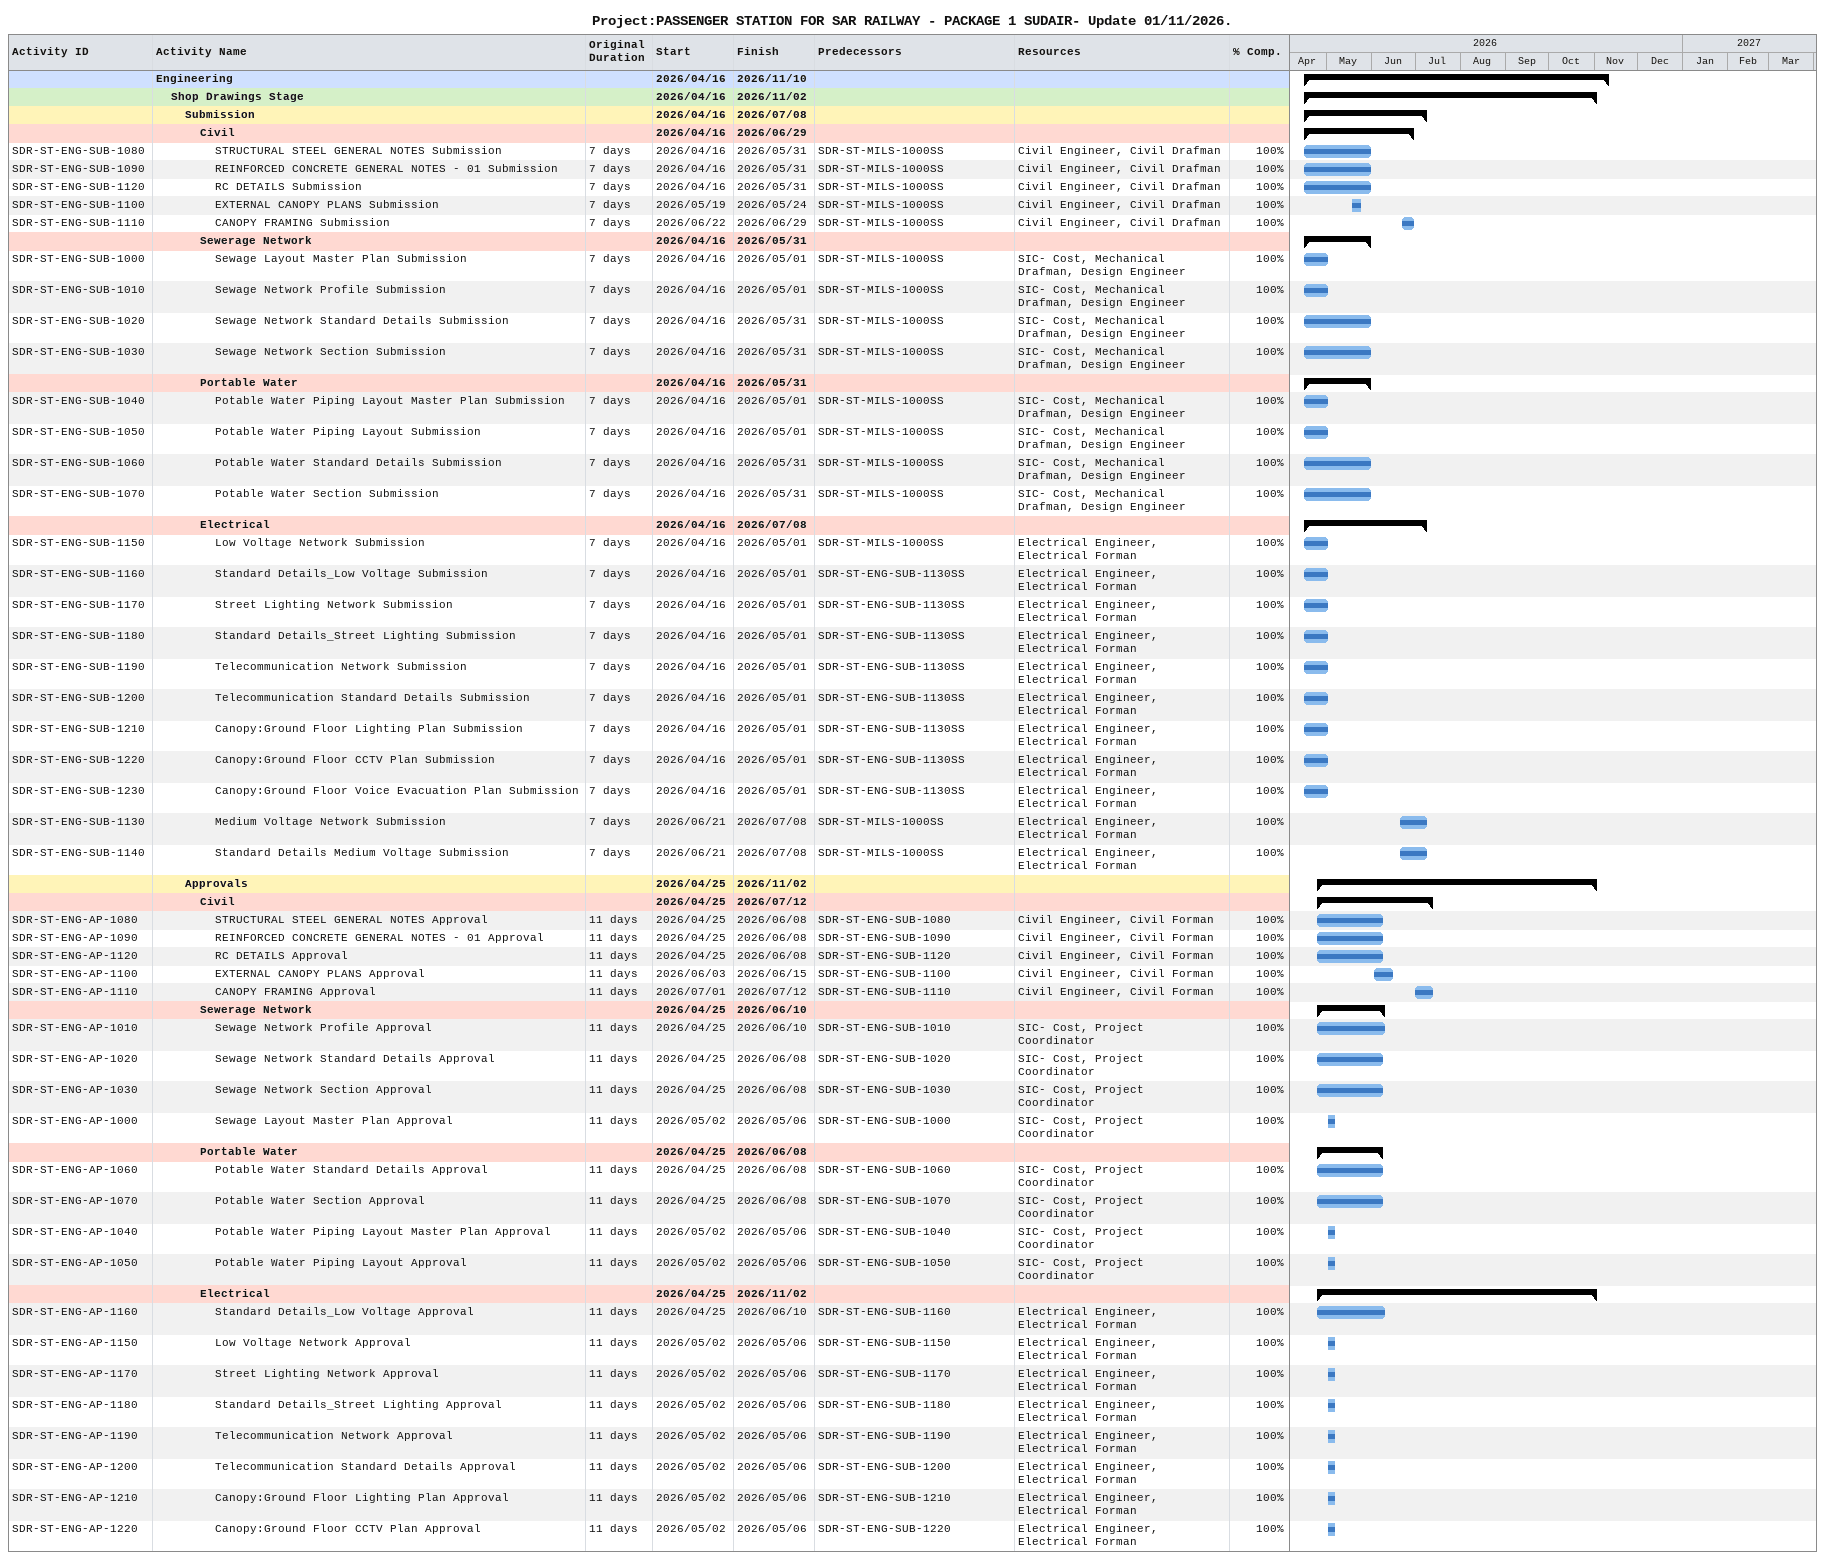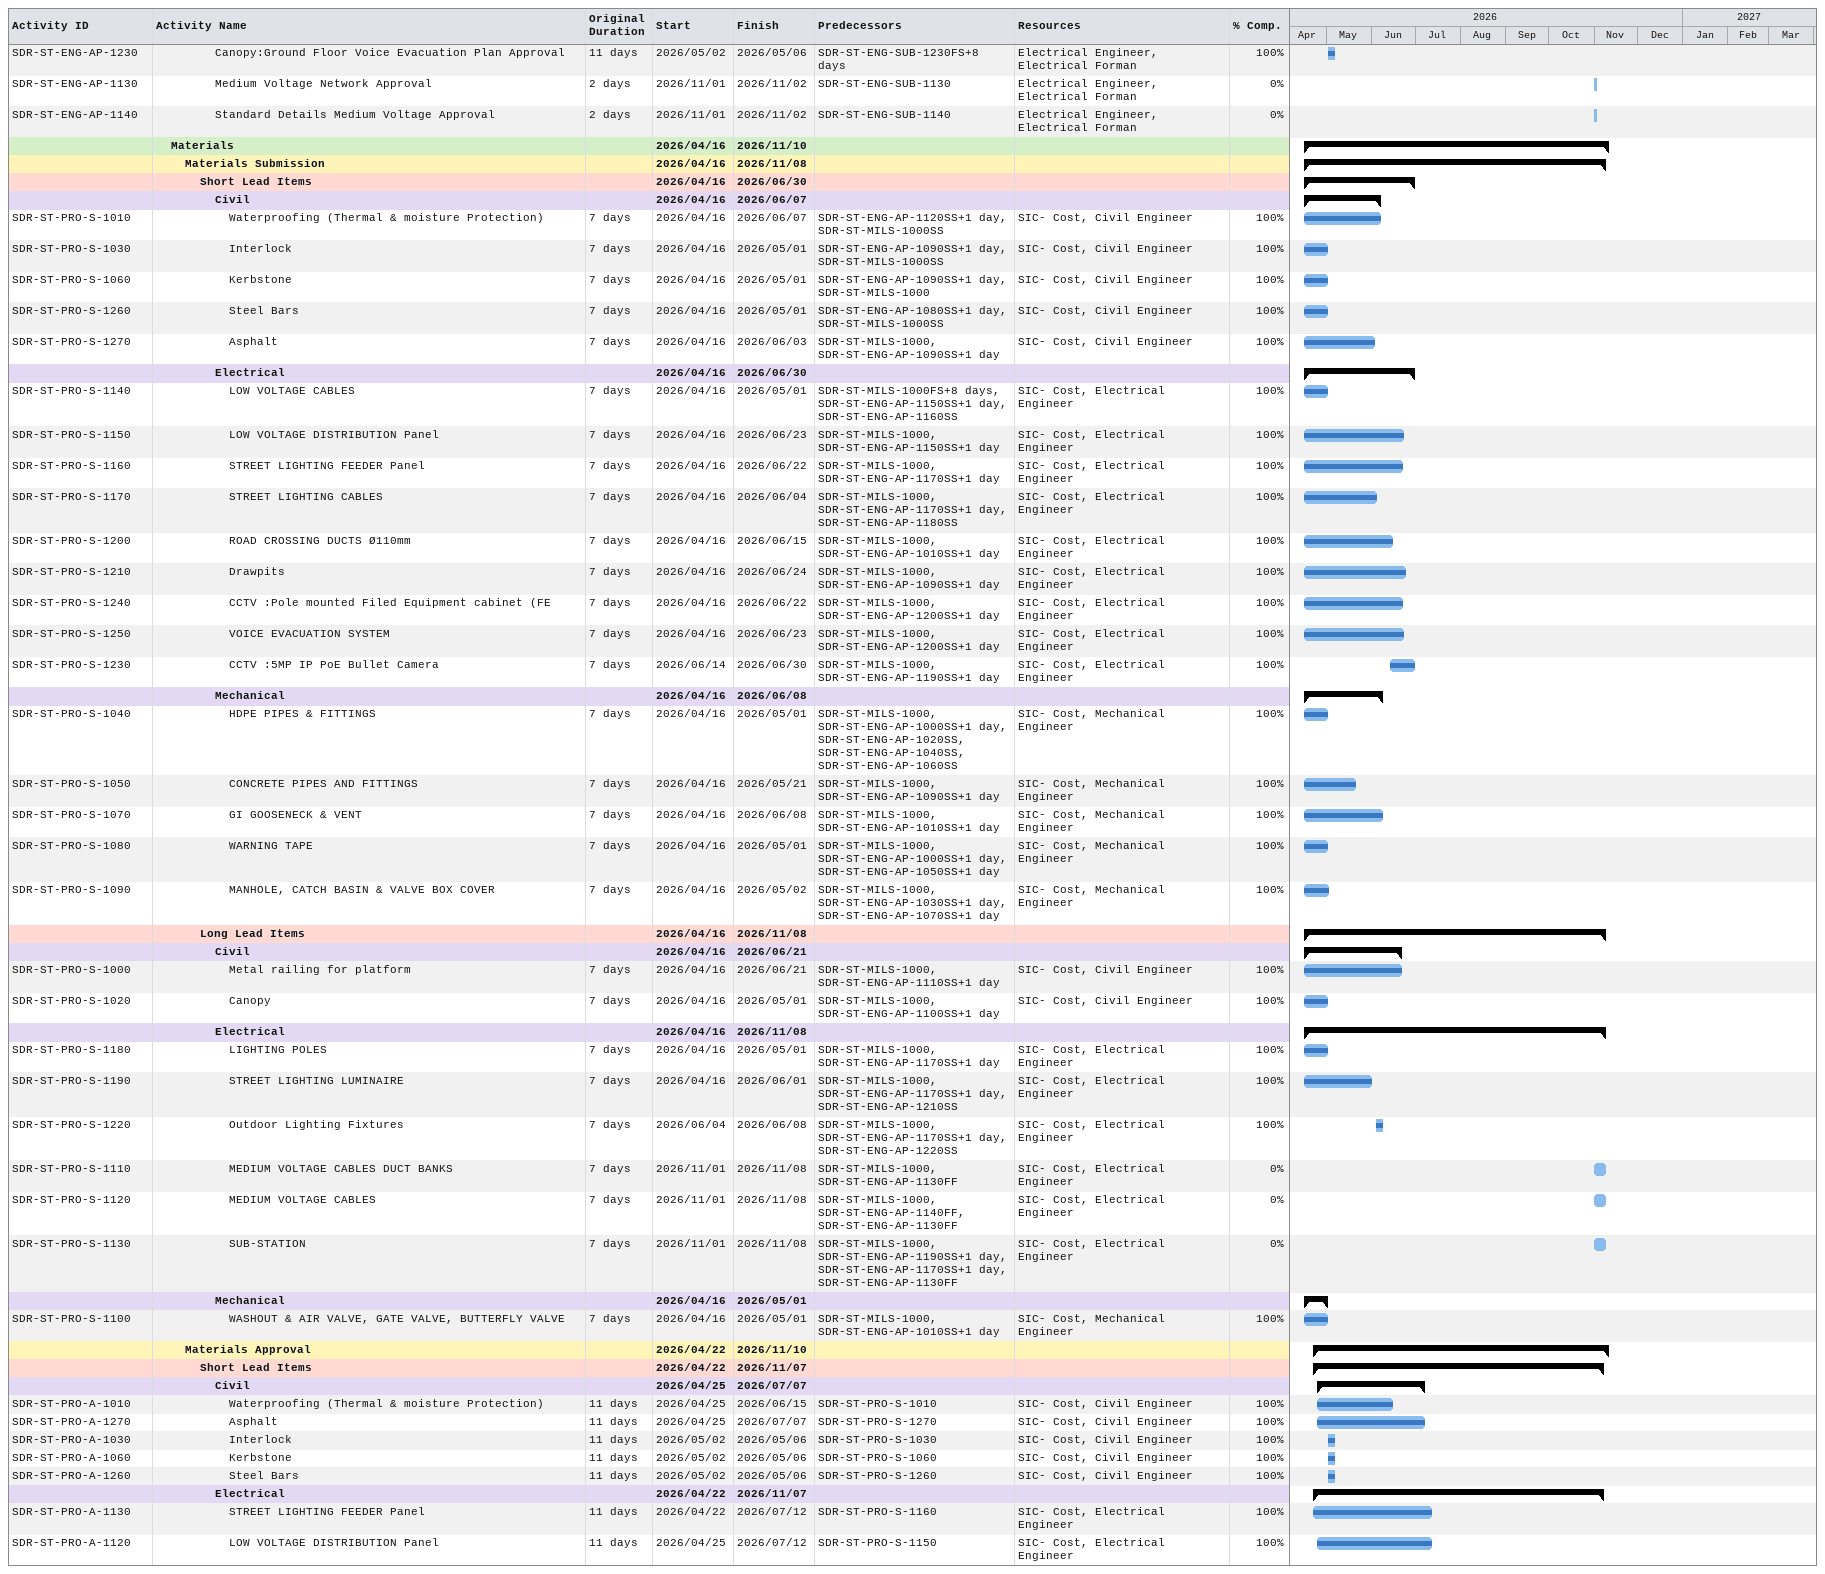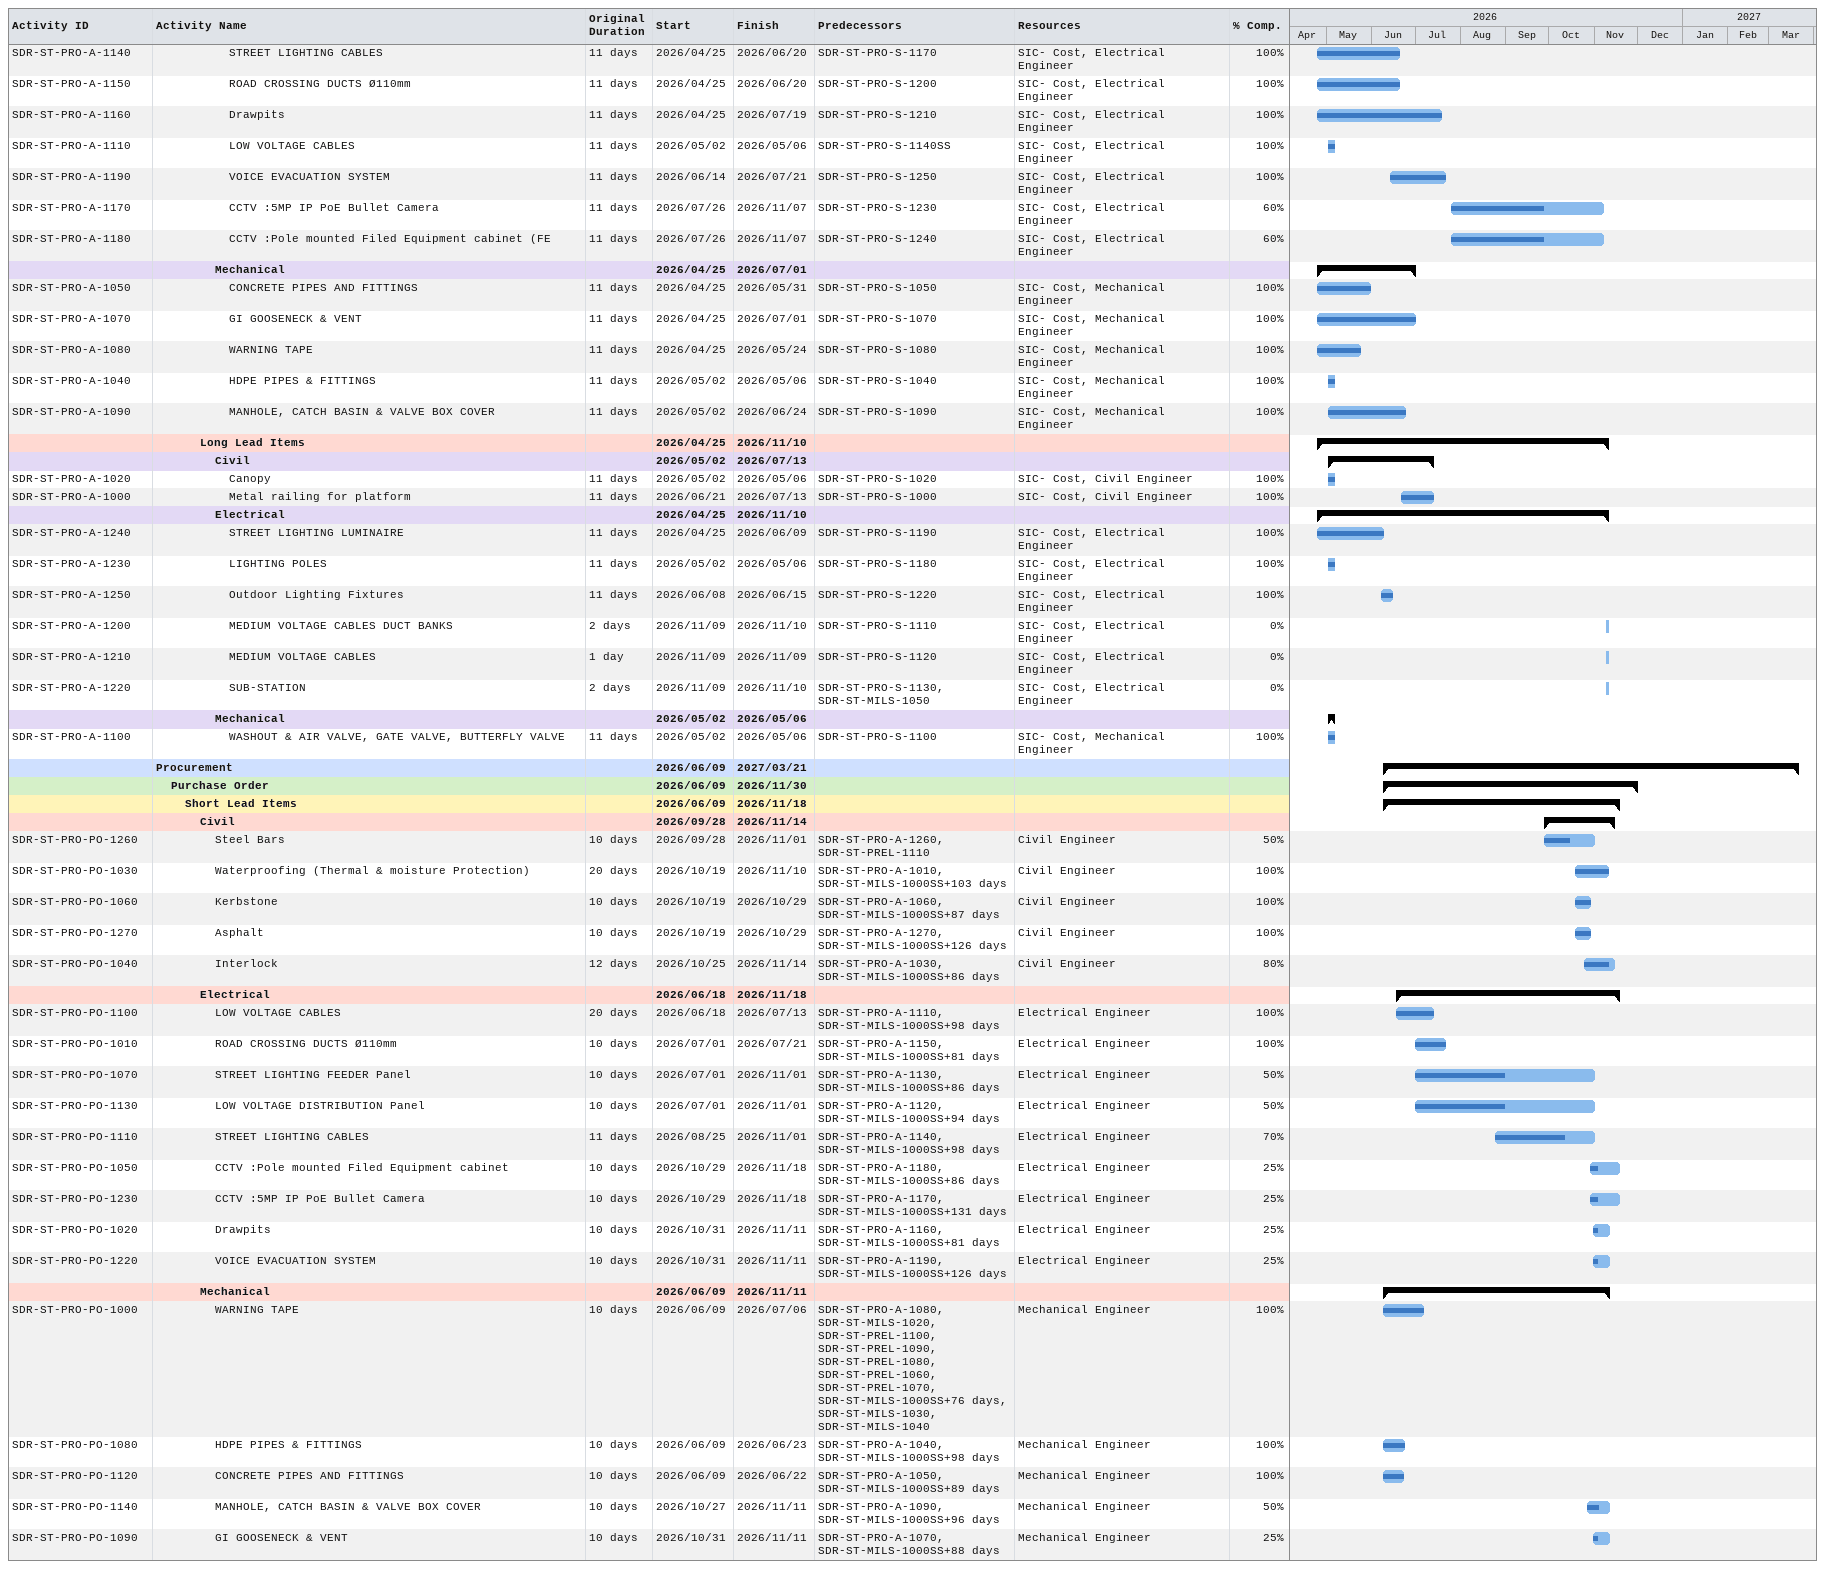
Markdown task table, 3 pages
Project:PASSENGER STATION FOR SAR RAILWAY - PACKAGE 1 SUDAIR- Update 01/11/2026.

| ID | Level | Task | Original duration | Start | Finish | Predecessors | Resources | % complete |
|---|---|---|---|---|---|---|---|---|
|  | 1 | **Engineering** |  | 2026-04-16 | 2026-11-10 |  |  |  |
|  | 2 | **Shop Drawings Stage** |  | 2026-04-16 | 2026-11-02 |  |  |  |
|  | 3 | **Submission** |  | 2026-04-16 | 2026-07-08 |  |  |  |
|  | 4 | **Civil** |  | 2026-04-16 | 2026-06-29 |  |  |  |
| SDR-ST-ENG-SUB-1080 | 5 | STRUCTURAL STEEL GENERAL NOTES Submission | 7d | 2026-04-16 | 2026-05-31 | SDR-ST-MILS-1000SS | Civil Engineer, Civil Drafman | 100 |
| SDR-ST-ENG-SUB-1090 | 5 | REINFORCED CONCRETE GENERAL NOTES - 01 Submission | 7d | 2026-04-16 | 2026-05-31 | SDR-ST-MILS-1000SS | Civil Engineer, Civil Drafman | 100 |
| SDR-ST-ENG-SUB-1120 | 5 | RC DETAILS Submission | 7d | 2026-04-16 | 2026-05-31 | SDR-ST-MILS-1000SS | Civil Engineer, Civil Drafman | 100 |
| SDR-ST-ENG-SUB-1100 | 5 | EXTERNAL CANOPY PLANS Submission | 7d | 2026-05-19 | 2026-05-24 | SDR-ST-MILS-1000SS | Civil Engineer, Civil Drafman | 100 |
| SDR-ST-ENG-SUB-1110 | 5 | CANOPY FRAMING Submission | 7d | 2026-06-22 | 2026-06-29 | SDR-ST-MILS-1000SS | Civil Engineer, Civil Drafman | 100 |
|  | 4 | **Sewerage Network** |  | 2026-04-16 | 2026-05-31 |  |  |  |
| SDR-ST-ENG-SUB-1000 | 5 | Sewage Layout Master Plan Submission | 7d | 2026-04-16 | 2026-05-01 | SDR-ST-MILS-1000SS | SIC- Cost, Mechanical Drafman, Design Engineer | 100 |
| SDR-ST-ENG-SUB-1010 | 5 | Sewage Network Profile Submission | 7d | 2026-04-16 | 2026-05-01 | SDR-ST-MILS-1000SS | SIC- Cost, Mechanical Drafman, Design Engineer | 100 |
| SDR-ST-ENG-SUB-1020 | 5 | Sewage Network Standard Details Submission | 7d | 2026-04-16 | 2026-05-31 | SDR-ST-MILS-1000SS | SIC- Cost, Mechanical Drafman, Design Engineer | 100 |
| SDR-ST-ENG-SUB-1030 | 5 | Sewage Network Section Submission | 7d | 2026-04-16 | 2026-05-31 | SDR-ST-MILS-1000SS | SIC- Cost, Mechanical Drafman, Design Engineer | 100 |
|  | 4 | **Portable Water** |  | 2026-04-16 | 2026-05-31 |  |  |  |
| SDR-ST-ENG-SUB-1040 | 5 | Potable Water Piping Layout Master Plan Submission | 7d | 2026-04-16 | 2026-05-01 | SDR-ST-MILS-1000SS | SIC- Cost, Mechanical Drafman, Design Engineer | 100 |
| SDR-ST-ENG-SUB-1050 | 5 | Potable Water Piping Layout Submission | 7d | 2026-04-16 | 2026-05-01 | SDR-ST-MILS-1000SS | SIC- Cost, Mechanical Drafman, Design Engineer | 100 |
| SDR-ST-ENG-SUB-1060 | 5 | Potable Water Standard Details Submission | 7d | 2026-04-16 | 2026-05-31 | SDR-ST-MILS-1000SS | SIC- Cost, Mechanical Drafman, Design Engineer | 100 |
| SDR-ST-ENG-SUB-1070 | 5 | Potable Water Section Submission | 7d | 2026-04-16 | 2026-05-31 | SDR-ST-MILS-1000SS | SIC- Cost, Mechanical Drafman, Design Engineer | 100 |
|  | 4 | **Electrical** |  | 2026-04-16 | 2026-07-08 |  |  |  |
| SDR-ST-ENG-SUB-1150 | 5 | Low Voltage Network Submission | 7d | 2026-04-16 | 2026-05-01 | SDR-ST-MILS-1000SS | Electrical Engineer, Electrical Forman | 100 |
| SDR-ST-ENG-SUB-1160 | 5 | Standard Details_Low Voltage Submission | 7d | 2026-04-16 | 2026-05-01 | SDR-ST-ENG-SUB-1130SS | Electrical Engineer, Electrical Forman | 100 |
| SDR-ST-ENG-SUB-1170 | 5 | Street Lighting Network Submission | 7d | 2026-04-16 | 2026-05-01 | SDR-ST-ENG-SUB-1130SS | Electrical Engineer, Electrical Forman | 100 |
| SDR-ST-ENG-SUB-1180 | 5 | Standard Details_Street Lighting Submission | 7d | 2026-04-16 | 2026-05-01 | SDR-ST-ENG-SUB-1130SS | Electrical Engineer, Electrical Forman | 100 |
| SDR-ST-ENG-SUB-1190 | 5 | Telecommunication Network Submission | 7d | 2026-04-16 | 2026-05-01 | SDR-ST-ENG-SUB-1130SS | Electrical Engineer, Electrical Forman | 100 |
| SDR-ST-ENG-SUB-1200 | 5 | Telecommunication Standard Details Submission | 7d | 2026-04-16 | 2026-05-01 | SDR-ST-ENG-SUB-1130SS | Electrical Engineer, Electrical Forman | 100 |
| SDR-ST-ENG-SUB-1210 | 5 | Canopy:Ground Floor Lighting Plan Submission | 7d | 2026-04-16 | 2026-05-01 | SDR-ST-ENG-SUB-1130SS | Electrical Engineer, Electrical Forman | 100 |
| SDR-ST-ENG-SUB-1220 | 5 | Canopy:Ground Floor CCTV Plan Submission | 7d | 2026-04-16 | 2026-05-01 | SDR-ST-ENG-SUB-1130SS | Electrical Engineer, Electrical Forman | 100 |
| SDR-ST-ENG-SUB-1230 | 5 | Canopy:Ground Floor Voice Evacuation Plan Submission | 7d | 2026-04-16 | 2026-05-01 | SDR-ST-ENG-SUB-1130SS | Electrical Engineer, Electrical Forman | 100 |
| SDR-ST-ENG-SUB-1130 | 5 | Medium Voltage Network Submission | 7d | 2026-06-21 | 2026-07-08 | SDR-ST-MILS-1000SS | Electrical Engineer, Electrical Forman | 100 |
| SDR-ST-ENG-SUB-1140 | 5 | Standard Details Medium Voltage Submission | 7d | 2026-06-21 | 2026-07-08 | SDR-ST-MILS-1000SS | Electrical Engineer, Electrical Forman | 100 |
|  | 3 | **Approvals** |  | 2026-04-25 | 2026-11-02 |  |  |  |
|  | 4 | **Civil** |  | 2026-04-25 | 2026-07-12 |  |  |  |
| SDR-ST-ENG-AP-1080 | 5 | STRUCTURAL STEEL GENERAL NOTES Approval | 11d | 2026-04-25 | 2026-06-08 | SDR-ST-ENG-SUB-1080 | Civil Engineer, Civil Forman | 100 |
| SDR-ST-ENG-AP-1090 | 5 | REINFORCED CONCRETE GENERAL NOTES - 01 Approval | 11d | 2026-04-25 | 2026-06-08 | SDR-ST-ENG-SUB-1090 | Civil Engineer, Civil Forman | 100 |
| SDR-ST-ENG-AP-1120 | 5 | RC DETAILS Approval | 11d | 2026-04-25 | 2026-06-08 | SDR-ST-ENG-SUB-1120 | Civil Engineer, Civil Forman | 100 |
| SDR-ST-ENG-AP-1100 | 5 | EXTERNAL CANOPY PLANS Approval | 11d | 2026-06-03 | 2026-06-15 | SDR-ST-ENG-SUB-1100 | Civil Engineer, Civil Forman | 100 |
| SDR-ST-ENG-AP-1110 | 5 | CANOPY FRAMING Approval | 11d | 2026-07-01 | 2026-07-12 | SDR-ST-ENG-SUB-1110 | Civil Engineer, Civil Forman | 100 |
|  | 4 | **Sewerage Network** |  | 2026-04-25 | 2026-06-10 |  |  |  |
| SDR-ST-ENG-AP-1010 | 5 | Sewage Network Profile Approval | 11d | 2026-04-25 | 2026-06-10 | SDR-ST-ENG-SUB-1010 | SIC- Cost, Project Coordinator | 100 |
| SDR-ST-ENG-AP-1020 | 5 | Sewage Network Standard Details Approval | 11d | 2026-04-25 | 2026-06-08 | SDR-ST-ENG-SUB-1020 | SIC- Cost, Project Coordinator | 100 |
| SDR-ST-ENG-AP-1030 | 5 | Sewage Network Section Approval | 11d | 2026-04-25 | 2026-06-08 | SDR-ST-ENG-SUB-1030 | SIC- Cost, Project Coordinator | 100 |
| SDR-ST-ENG-AP-1000 | 5 | Sewage Layout Master Plan Approval | 11d | 2026-05-02 | 2026-05-06 | SDR-ST-ENG-SUB-1000 | SIC- Cost, Project Coordinator | 100 |
|  | 4 | **Portable Water** |  | 2026-04-25 | 2026-06-08 |  |  |  |
| SDR-ST-ENG-AP-1060 | 5 | Potable Water Standard Details Approval | 11d | 2026-04-25 | 2026-06-08 | SDR-ST-ENG-SUB-1060 | SIC- Cost, Project Coordinator | 100 |
| SDR-ST-ENG-AP-1070 | 5 | Potable Water Section Approval | 11d | 2026-04-25 | 2026-06-08 | SDR-ST-ENG-SUB-1070 | SIC- Cost, Project Coordinator | 100 |
| SDR-ST-ENG-AP-1040 | 5 | Potable Water Piping Layout Master Plan Approval | 11d | 2026-05-02 | 2026-05-06 | SDR-ST-ENG-SUB-1040 | SIC- Cost, Project Coordinator | 100 |
| SDR-ST-ENG-AP-1050 | 5 | Potable Water Piping Layout Approval | 11d | 2026-05-02 | 2026-05-06 | SDR-ST-ENG-SUB-1050 | SIC- Cost, Project Coordinator | 100 |
|  | 4 | **Electrical** |  | 2026-04-25 | 2026-11-02 |  |  |  |
| SDR-ST-ENG-AP-1160 | 5 | Standard Details_Low Voltage Approval | 11d | 2026-04-25 | 2026-06-10 | SDR-ST-ENG-SUB-1160 | Electrical Engineer, Electrical Forman | 100 |
| SDR-ST-ENG-AP-1150 | 5 | Low Voltage Network Approval | 11d | 2026-05-02 | 2026-05-06 | SDR-ST-ENG-SUB-1150 | Electrical Engineer, Electrical Forman | 100 |
| SDR-ST-ENG-AP-1170 | 5 | Street Lighting Network Approval | 11d | 2026-05-02 | 2026-05-06 | SDR-ST-ENG-SUB-1170 | Electrical Engineer, Electrical Forman | 100 |
| SDR-ST-ENG-AP-1180 | 5 | Standard Details_Street Lighting Approval | 11d | 2026-05-02 | 2026-05-06 | SDR-ST-ENG-SUB-1180 | Electrical Engineer, Electrical Forman | 100 |
| SDR-ST-ENG-AP-1190 | 5 | Telecommunication Network Approval | 11d | 2026-05-02 | 2026-05-06 | SDR-ST-ENG-SUB-1190 | Electrical Engineer, Electrical Forman | 100 |
| SDR-ST-ENG-AP-1200 | 5 | Telecommunication Standard Details Approval | 11d | 2026-05-02 | 2026-05-06 | SDR-ST-ENG-SUB-1200 | Electrical Engineer, Electrical Forman | 100 |
| SDR-ST-ENG-AP-1210 | 5 | Canopy:Ground Floor Lighting Plan Approval | 11d | 2026-05-02 | 2026-05-06 | SDR-ST-ENG-SUB-1210 | Electrical Engineer, Electrical Forman | 100 |
| SDR-ST-ENG-AP-1220 | 5 | Canopy:Ground Floor CCTV Plan Approval | 11d | 2026-05-02 | 2026-05-06 | SDR-ST-ENG-SUB-1220 | Electrical Engineer, Electrical Forman | 100 |
| SDR-ST-ENG-AP-1230 | 5 | Canopy:Ground Floor Voice Evacuation Plan Approval | 11d | 2026-05-02 | 2026-05-06 | SDR-ST-ENG-SUB-1230FS+8d | Electrical Engineer, Electrical Forman | 100 |
| SDR-ST-ENG-AP-1130 | 5 | Medium Voltage Network Approval | 2d | 2026-11-01 | 2026-11-02 | SDR-ST-ENG-SUB-1130 | Electrical Engineer, Electrical Forman | 0 |
| SDR-ST-ENG-AP-1140 | 5 | Standard Details Medium Voltage Approval | 2d | 2026-11-01 | 2026-11-02 | SDR-ST-ENG-SUB-1140 | Electrical Engineer, Electrical Forman | 0 |
|  | 2 | **Materials** |  | 2026-04-16 | 2026-11-10 |  |  |  |
|  | 3 | **Materials Submission** |  | 2026-04-16 | 2026-11-08 |  |  |  |
|  | 4 | **Short Lead Items** |  | 2026-04-16 | 2026-06-30 |  |  |  |
|  | 5 | **Civil** |  | 2026-04-16 | 2026-06-07 |  |  |  |
| SDR-ST-PRO-S-1010 | 6 | Waterproofing (Thermal & moisture Protection) | 7d | 2026-04-16 | 2026-06-07 | SDR-ST-ENG-AP-1120SS+1d, SDR-ST-MILS-1000SS | SIC- Cost, Civil Engineer | 100 |
| SDR-ST-PRO-S-1030 | 6 | Interlock | 7d | 2026-04-16 | 2026-05-01 | SDR-ST-ENG-AP-1090SS+1d, SDR-ST-MILS-1000SS | SIC- Cost, Civil Engineer | 100 |
| SDR-ST-PRO-S-1060 | 6 | Kerbstone | 7d | 2026-04-16 | 2026-05-01 | SDR-ST-ENG-AP-1090SS+1d, SDR-ST-MILS-1000 | SIC- Cost, Civil Engineer | 100 |
| SDR-ST-PRO-S-1260 | 6 | Steel Bars | 7d | 2026-04-16 | 2026-05-01 | SDR-ST-ENG-AP-1080SS+1d, SDR-ST-MILS-1000SS | SIC- Cost, Civil Engineer | 100 |
| SDR-ST-PRO-S-1270 | 6 | Asphalt | 7d | 2026-04-16 | 2026-06-03 | SDR-ST-MILS-1000, SDR-ST-ENG-AP-1090SS+1d | SIC- Cost, Civil Engineer | 100 |
|  | 5 | **Electrical** |  | 2026-04-16 | 2026-06-30 |  |  |  |
| SDR-ST-PRO-S-1140 | 6 | LOW VOLTAGE CABLES | 7d | 2026-04-16 | 2026-05-01 | SDR-ST-MILS-1000FS+8d, SDR-ST-ENG-AP-1150SS+1d, SDR-ST-ENG-AP-1160SS | SIC- Cost, Electrical Engineer | 100 |
| SDR-ST-PRO-S-1150 | 6 | LOW VOLTAGE DISTRIBUTION Panel | 7d | 2026-04-16 | 2026-06-23 | SDR-ST-MILS-1000, SDR-ST-ENG-AP-1150SS+1d | SIC- Cost, Electrical Engineer | 100 |
| SDR-ST-PRO-S-1160 | 6 | STREET LIGHTING FEEDER Panel | 7d | 2026-04-16 | 2026-06-22 | SDR-ST-MILS-1000, SDR-ST-ENG-AP-1170SS+1d | SIC- Cost, Electrical Engineer | 100 |
| SDR-ST-PRO-S-1170 | 6 | STREET LIGHTING CABLES | 7d | 2026-04-16 | 2026-06-04 | SDR-ST-MILS-1000, SDR-ST-ENG-AP-1170SS+1d, SDR-ST-ENG-AP-1180SS | SIC- Cost, Electrical Engineer | 100 |
| SDR-ST-PRO-S-1200 | 6 | ROAD CROSSING DUCTS Ø110mm | 7d | 2026-04-16 | 2026-06-15 | SDR-ST-MILS-1000, SDR-ST-ENG-AP-1010SS+1d | SIC- Cost, Electrical Engineer | 100 |
| SDR-ST-PRO-S-1210 | 6 | Drawpits | 7d | 2026-04-16 | 2026-06-24 | SDR-ST-MILS-1000, SDR-ST-ENG-AP-1090SS+1d | SIC- Cost, Electrical Engineer | 100 |
| SDR-ST-PRO-S-1240 | 6 | CCTV :Pole mounted Filed Equipment cabinet (FE | 7d | 2026-04-16 | 2026-06-22 | SDR-ST-MILS-1000, SDR-ST-ENG-AP-1200SS+1d | SIC- Cost, Electrical Engineer | 100 |
| SDR-ST-PRO-S-1250 | 6 | VOICE EVACUATION SYSTEM | 7d | 2026-04-16 | 2026-06-23 | SDR-ST-MILS-1000, SDR-ST-ENG-AP-1200SS+1d | SIC- Cost, Electrical Engineer | 100 |
| SDR-ST-PRO-S-1230 | 6 | CCTV :5MP IP PoE Bullet Camera | 7d | 2026-06-14 | 2026-06-30 | SDR-ST-MILS-1000, SDR-ST-ENG-AP-1190SS+1d | SIC- Cost, Electrical Engineer | 100 |
|  | 5 | **Mechanical** |  | 2026-04-16 | 2026-06-08 |  |  |  |
| SDR-ST-PRO-S-1040 | 6 | HDPE PIPES & FITTINGS | 7d | 2026-04-16 | 2026-05-01 | SDR-ST-MILS-1000, SDR-ST-ENG-AP-1000SS+1d, SDR-ST-ENG-AP-1020SS, SDR-ST-ENG-AP-1040SS, SDR-ST-ENG-AP-1060SS | SIC- Cost, Mechanical Engineer | 100 |
| SDR-ST-PRO-S-1050 | 6 | CONCRETE PIPES AND FITTINGS | 7d | 2026-04-16 | 2026-05-21 | SDR-ST-MILS-1000, SDR-ST-ENG-AP-1090SS+1d | SIC- Cost, Mechanical Engineer | 100 |
| SDR-ST-PRO-S-1070 | 6 | GI GOOSENECK & VENT | 7d | 2026-04-16 | 2026-06-08 | SDR-ST-MILS-1000, SDR-ST-ENG-AP-1010SS+1d | SIC- Cost, Mechanical Engineer | 100 |
| SDR-ST-PRO-S-1080 | 6 | WARNING TAPE | 7d | 2026-04-16 | 2026-05-01 | SDR-ST-MILS-1000, SDR-ST-ENG-AP-1000SS+1d, SDR-ST-ENG-AP-1050SS+1d | SIC- Cost, Mechanical Engineer | 100 |
| SDR-ST-PRO-S-1090 | 6 | MANHOLE, CATCH BASIN & VALVE BOX COVER | 7d | 2026-04-16 | 2026-05-02 | SDR-ST-MILS-1000, SDR-ST-ENG-AP-1030SS+1d, SDR-ST-ENG-AP-1070SS+1d | SIC- Cost, Mechanical Engineer | 100 |
|  | 4 | **Long Lead Items** |  | 2026-04-16 | 2026-11-08 |  |  |  |
|  | 5 | **Civil** |  | 2026-04-16 | 2026-06-21 |  |  |  |
| SDR-ST-PRO-S-1000 | 6 | Metal railing for platform | 7d | 2026-04-16 | 2026-06-21 | SDR-ST-MILS-1000, SDR-ST-ENG-AP-1110SS+1d | SIC- Cost, Civil Engineer | 100 |
| SDR-ST-PRO-S-1020 | 6 | Canopy | 7d | 2026-04-16 | 2026-05-01 | SDR-ST-MILS-1000, SDR-ST-ENG-AP-1100SS+1d | SIC- Cost, Civil Engineer | 100 |
|  | 5 | **Electrical** |  | 2026-04-16 | 2026-11-08 |  |  |  |
| SDR-ST-PRO-S-1180 | 6 | LIGHTING POLES | 7d | 2026-04-16 | 2026-05-01 | SDR-ST-MILS-1000, SDR-ST-ENG-AP-1170SS+1d | SIC- Cost, Electrical Engineer | 100 |
| SDR-ST-PRO-S-1190 | 6 | STREET LIGHTING LUMINAIRE | 7d | 2026-04-16 | 2026-06-01 | SDR-ST-MILS-1000, SDR-ST-ENG-AP-1170SS+1d, SDR-ST-ENG-AP-1210SS | SIC- Cost, Electrical Engineer | 100 |
| SDR-ST-PRO-S-1220 | 6 | Outdoor Lighting Fixtures | 7d | 2026-06-04 | 2026-06-08 | SDR-ST-MILS-1000, SDR-ST-ENG-AP-1170SS+1d, SDR-ST-ENG-AP-1220SS | SIC- Cost, Electrical Engineer | 100 |
| SDR-ST-PRO-S-1110 | 6 | MEDIUM VOLTAGE CABLES DUCT BANKS | 7d | 2026-11-01 | 2026-11-08 | SDR-ST-MILS-1000, SDR-ST-ENG-AP-1130FF | SIC- Cost, Electrical Engineer | 0 |
| SDR-ST-PRO-S-1120 | 6 | MEDIUM VOLTAGE CABLES | 7d | 2026-11-01 | 2026-11-08 | SDR-ST-MILS-1000, SDR-ST-ENG-AP-1140FF, SDR-ST-ENG-AP-1130FF | SIC- Cost, Electrical Engineer | 0 |
| SDR-ST-PRO-S-1130 | 6 | SUB-STATION | 7d | 2026-11-01 | 2026-11-08 | SDR-ST-MILS-1000, SDR-ST-ENG-AP-1190SS+1d, SDR-ST-ENG-AP-1170SS+1d, SDR-ST-ENG-AP-1130FF | SIC- Cost, Electrical Engineer | 0 |
|  | 5 | **Mechanical** |  | 2026-04-16 | 2026-05-01 |  |  |  |
| SDR-ST-PRO-S-1100 | 6 | WASHOUT & AIR VALVE, GATE VALVE, BUTTERFLY VALVE | 7d | 2026-04-16 | 2026-05-01 | SDR-ST-MILS-1000, SDR-ST-ENG-AP-1010SS+1d | SIC- Cost, Mechanical Engineer | 100 |
|  | 3 | **Materials Approval** |  | 2026-04-22 | 2026-11-10 |  |  |  |
|  | 4 | **Short Lead Items** |  | 2026-04-22 | 2026-11-07 |  |  |  |
|  | 5 | **Civil** |  | 2026-04-25 | 2026-07-07 |  |  |  |
| SDR-ST-PRO-A-1010 | 6 | Waterproofing (Thermal & moisture Protection) | 11d | 2026-04-25 | 2026-06-15 | SDR-ST-PRO-S-1010 | SIC- Cost, Civil Engineer | 100 |
| SDR-ST-PRO-A-1270 | 6 | Asphalt | 11d | 2026-04-25 | 2026-07-07 | SDR-ST-PRO-S-1270 | SIC- Cost, Civil Engineer | 100 |
| SDR-ST-PRO-A-1030 | 6 | Interlock | 11d | 2026-05-02 | 2026-05-06 | SDR-ST-PRO-S-1030 | SIC- Cost, Civil Engineer | 100 |
| SDR-ST-PRO-A-1060 | 6 | Kerbstone | 11d | 2026-05-02 | 2026-05-06 | SDR-ST-PRO-S-1060 | SIC- Cost, Civil Engineer | 100 |
| SDR-ST-PRO-A-1260 | 6 | Steel Bars | 11d | 2026-05-02 | 2026-05-06 | SDR-ST-PRO-S-1260 | SIC- Cost, Civil Engineer | 100 |
|  | 5 | **Electrical** |  | 2026-04-22 | 2026-11-07 |  |  |  |
| SDR-ST-PRO-A-1130 | 6 | STREET LIGHTING FEEDER Panel | 11d | 2026-04-22 | 2026-07-12 | SDR-ST-PRO-S-1160 | SIC- Cost, Electrical Engineer | 100 |
| SDR-ST-PRO-A-1120 | 6 | LOW VOLTAGE DISTRIBUTION Panel | 11d | 2026-04-25 | 2026-07-12 | SDR-ST-PRO-S-1150 | SIC- Cost, Electrical Engineer | 100 |
| SDR-ST-PRO-A-1140 | 6 | STREET LIGHTING CABLES | 11d | 2026-04-25 | 2026-06-20 | SDR-ST-PRO-S-1170 | SIC- Cost, Electrical Engineer | 100 |
| SDR-ST-PRO-A-1150 | 6 | ROAD CROSSING DUCTS Ø110mm | 11d | 2026-04-25 | 2026-06-20 | SDR-ST-PRO-S-1200 | SIC- Cost, Electrical Engineer | 100 |
| SDR-ST-PRO-A-1160 | 6 | Drawpits | 11d | 2026-04-25 | 2026-07-19 | SDR-ST-PRO-S-1210 | SIC- Cost, Electrical Engineer | 100 |
| SDR-ST-PRO-A-1110 | 6 | LOW VOLTAGE CABLES | 11d | 2026-05-02 | 2026-05-06 | SDR-ST-PRO-S-1140SS | SIC- Cost, Electrical Engineer | 100 |
| SDR-ST-PRO-A-1190 | 6 | VOICE EVACUATION SYSTEM | 11d | 2026-06-14 | 2026-07-21 | SDR-ST-PRO-S-1250 | SIC- Cost, Electrical Engineer | 100 |
| SDR-ST-PRO-A-1170 | 6 | CCTV :5MP IP PoE Bullet Camera | 11d | 2026-07-26 | 2026-11-07 | SDR-ST-PRO-S-1230 | SIC- Cost, Electrical Engineer | 60 |
| SDR-ST-PRO-A-1180 | 6 | CCTV :Pole mounted Filed Equipment cabinet (FE | 11d | 2026-07-26 | 2026-11-07 | SDR-ST-PRO-S-1240 | SIC- Cost, Electrical Engineer | 60 |
|  | 5 | **Mechanical** |  | 2026-04-25 | 2026-07-01 |  |  |  |
| SDR-ST-PRO-A-1050 | 6 | CONCRETE PIPES AND FITTINGS | 11d | 2026-04-25 | 2026-05-31 | SDR-ST-PRO-S-1050 | SIC- Cost, Mechanical Engineer | 100 |
| SDR-ST-PRO-A-1070 | 6 | GI GOOSENECK & VENT | 11d | 2026-04-25 | 2026-07-01 | SDR-ST-PRO-S-1070 | SIC- Cost, Mechanical Engineer | 100 |
| SDR-ST-PRO-A-1080 | 6 | WARNING TAPE | 11d | 2026-04-25 | 2026-05-24 | SDR-ST-PRO-S-1080 | SIC- Cost, Mechanical Engineer | 100 |
| SDR-ST-PRO-A-1040 | 6 | HDPE PIPES & FITTINGS | 11d | 2026-05-02 | 2026-05-06 | SDR-ST-PRO-S-1040 | SIC- Cost, Mechanical Engineer | 100 |
| SDR-ST-PRO-A-1090 | 6 | MANHOLE, CATCH BASIN & VALVE BOX COVER | 11d | 2026-05-02 | 2026-06-24 | SDR-ST-PRO-S-1090 | SIC- Cost, Mechanical Engineer | 100 |
|  | 4 | **Long Lead Items** |  | 2026-04-25 | 2026-11-10 |  |  |  |
|  | 5 | **Civil** |  | 2026-05-02 | 2026-07-13 |  |  |  |
| SDR-ST-PRO-A-1020 | 6 | Canopy | 11d | 2026-05-02 | 2026-05-06 | SDR-ST-PRO-S-1020 | SIC- Cost, Civil Engineer | 100 |
| SDR-ST-PRO-A-1000 | 6 | Metal railing for platform | 11d | 2026-06-21 | 2026-07-13 | SDR-ST-PRO-S-1000 | SIC- Cost, Civil Engineer | 100 |
|  | 5 | **Electrical** |  | 2026-04-25 | 2026-11-10 |  |  |  |
| SDR-ST-PRO-A-1240 | 6 | STREET LIGHTING LUMINAIRE | 11d | 2026-04-25 | 2026-06-09 | SDR-ST-PRO-S-1190 | SIC- Cost, Electrical Engineer | 100 |
| SDR-ST-PRO-A-1230 | 6 | LIGHTING POLES | 11d | 2026-05-02 | 2026-05-06 | SDR-ST-PRO-S-1180 | SIC- Cost, Electrical Engineer | 100 |
| SDR-ST-PRO-A-1250 | 6 | Outdoor Lighting Fixtures | 11d | 2026-06-08 | 2026-06-15 | SDR-ST-PRO-S-1220 | SIC- Cost, Electrical Engineer | 100 |
| SDR-ST-PRO-A-1200 | 6 | MEDIUM VOLTAGE CABLES DUCT BANKS | 2d | 2026-11-09 | 2026-11-10 | SDR-ST-PRO-S-1110 | SIC- Cost, Electrical Engineer | 0 |
| SDR-ST-PRO-A-1210 | 6 | MEDIUM VOLTAGE CABLES | 1d | 2026-11-09 | 2026-11-09 | SDR-ST-PRO-S-1120 | SIC- Cost, Electrical Engineer | 0 |
| SDR-ST-PRO-A-1220 | 6 | SUB-STATION | 2d | 2026-11-09 | 2026-11-10 | SDR-ST-PRO-S-1130, SDR-ST-MILS-1050 | SIC- Cost, Electrical Engineer | 0 |
|  | 5 | **Mechanical** |  | 2026-05-02 | 2026-05-06 |  |  |  |
| SDR-ST-PRO-A-1100 | 6 | WASHOUT & AIR VALVE, GATE VALVE, BUTTERFLY VALVE | 11d | 2026-05-02 | 2026-05-06 | SDR-ST-PRO-S-1100 | SIC- Cost, Mechanical Engineer | 100 |
|  | 1 | **Procurement** |  | 2026-06-09 | 2027-03-21 |  |  |  |
|  | 2 | **Purchase Order** |  | 2026-06-09 | 2026-11-30 |  |  |  |
|  | 3 | **Short Lead Items** |  | 2026-06-09 | 2026-11-18 |  |  |  |
|  | 4 | **Civil** |  | 2026-09-28 | 2026-11-14 |  |  |  |
| SDR-ST-PRO-PO-1260 | 5 | Steel Bars | 10d | 2026-09-28 | 2026-11-01 | SDR-ST-PRO-A-1260, SDR-ST-PREL-1110 | Civil Engineer | 50 |
| SDR-ST-PRO-PO-1030 | 5 | Waterproofing (Thermal & moisture Protection) | 20d | 2026-10-19 | 2026-11-10 | SDR-ST-PRO-A-1010, SDR-ST-MILS-1000SS+103d | Civil Engineer | 100 |
| SDR-ST-PRO-PO-1060 | 5 | Kerbstone | 10d | 2026-10-19 | 2026-10-29 | SDR-ST-PRO-A-1060, SDR-ST-MILS-1000SS+87d | Civil Engineer | 100 |
| SDR-ST-PRO-PO-1270 | 5 | Asphalt | 10d | 2026-10-19 | 2026-10-29 | SDR-ST-PRO-A-1270, SDR-ST-MILS-1000SS+126d | Civil Engineer | 100 |
| SDR-ST-PRO-PO-1040 | 5 | Interlock | 12d | 2026-10-25 | 2026-11-14 | SDR-ST-PRO-A-1030, SDR-ST-MILS-1000SS+86d | Civil Engineer | 80 |
|  | 4 | **Electrical** |  | 2026-06-18 | 2026-11-18 |  |  |  |
| SDR-ST-PRO-PO-1100 | 5 | LOW VOLTAGE CABLES | 20d | 2026-06-18 | 2026-07-13 | SDR-ST-PRO-A-1110, SDR-ST-MILS-1000SS+98d | Electrical Engineer | 100 |
| SDR-ST-PRO-PO-1010 | 5 | ROAD CROSSING DUCTS Ø110mm | 10d | 2026-07-01 | 2026-07-21 | SDR-ST-PRO-A-1150, SDR-ST-MILS-1000SS+81d | Electrical Engineer | 100 |
| SDR-ST-PRO-PO-1070 | 5 | STREET LIGHTING FEEDER Panel | 10d | 2026-07-01 | 2026-11-01 | SDR-ST-PRO-A-1130, SDR-ST-MILS-1000SS+86d | Electrical Engineer | 50 |
| SDR-ST-PRO-PO-1130 | 5 | LOW VOLTAGE DISTRIBUTION Panel | 10d | 2026-07-01 | 2026-11-01 | SDR-ST-PRO-A-1120, SDR-ST-MILS-1000SS+94d | Electrical Engineer | 50 |
| SDR-ST-PRO-PO-1110 | 5 | STREET LIGHTING CABLES | 11d | 2026-08-25 | 2026-11-01 | SDR-ST-PRO-A-1140, SDR-ST-MILS-1000SS+98d | Electrical Engineer | 70 |
| SDR-ST-PRO-PO-1050 | 5 | CCTV :Pole mounted Filed Equipment cabinet | 10d | 2026-10-29 | 2026-11-18 | SDR-ST-PRO-A-1180, SDR-ST-MILS-1000SS+86d | Electrical Engineer | 25 |
| SDR-ST-PRO-PO-1230 | 5 | CCTV :5MP IP PoE Bullet Camera | 10d | 2026-10-29 | 2026-11-18 | SDR-ST-PRO-A-1170, SDR-ST-MILS-1000SS+131d | Electrical Engineer | 25 |
| SDR-ST-PRO-PO-1020 | 5 | Drawpits | 10d | 2026-10-31 | 2026-11-11 | SDR-ST-PRO-A-1160, SDR-ST-MILS-1000SS+81d | Electrical Engineer | 25 |
| SDR-ST-PRO-PO-1220 | 5 | VOICE EVACUATION SYSTEM | 10d | 2026-10-31 | 2026-11-11 | SDR-ST-PRO-A-1190, SDR-ST-MILS-1000SS+126d | Electrical Engineer | 25 |
|  | 4 | **Mechanical** |  | 2026-06-09 | 2026-11-11 |  |  |  |
| SDR-ST-PRO-PO-1000 | 5 | WARNING TAPE | 10d | 2026-06-09 | 2026-07-06 | SDR-ST-PRO-A-1080, SDR-ST-MILS-1020, SDR-ST-PREL-1100, SDR-ST-PREL-1090, SDR-ST-PREL-1080, SDR-ST-PREL-1060, SDR-ST-PREL-1070, SDR-ST-MILS-1000SS+76d, SDR-ST-MILS-1030, SDR-ST-MILS-1040 | Mechanical Engineer | 100 |
| SDR-ST-PRO-PO-1080 | 5 | HDPE PIPES & FITTINGS | 10d | 2026-06-09 | 2026-06-23 | SDR-ST-PRO-A-1040, SDR-ST-MILS-1000SS+98d | Mechanical Engineer | 100 |
| SDR-ST-PRO-PO-1120 | 5 | CONCRETE PIPES AND FITTINGS | 10d | 2026-06-09 | 2026-06-22 | SDR-ST-PRO-A-1050, SDR-ST-MILS-1000SS+89d | Mechanical Engineer | 100 |
| SDR-ST-PRO-PO-1140 | 5 | MANHOLE, CATCH BASIN & VALVE BOX COVER | 10d | 2026-10-27 | 2026-11-11 | SDR-ST-PRO-A-1090, SDR-ST-MILS-1000SS+96d | Mechanical Engineer | 50 |
| SDR-ST-PRO-PO-1090 | 5 | GI GOOSENECK & VENT | 10d | 2026-10-31 | 2026-11-11 | SDR-ST-PRO-A-1070, SDR-ST-MILS-1000SS+88d | Mechanical Engineer | 25 |
